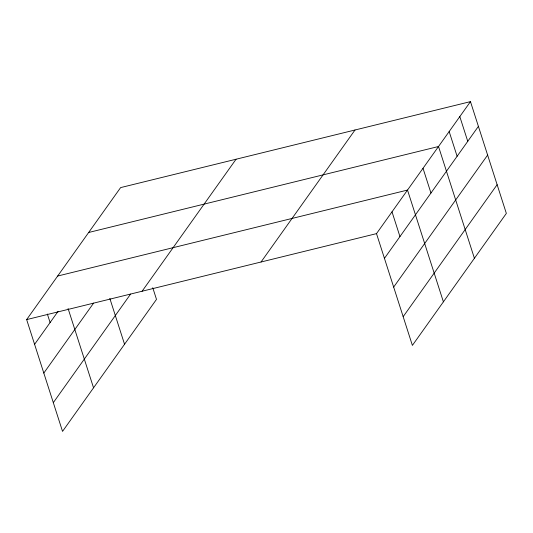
<?xml version="1.0" encoding="UTF-8"?>
<svg xmlns="http://www.w3.org/2000/svg" width="533" height="533" viewBox="0 0 533 533"><rect width="100%" height="100%" fill="white"/><g stroke="black" fill="none" stroke-linecap="round" stroke-linejoin="round"><path stroke-width="0.8" d="M152.758 287.733L156.495 299.373L62.534 431.377L26.65 319.6L120.611 187.603L470.466 101.623L506.35 213.4L412.389 345.397L376.505 233.627L470.466 101.623M34.592 344.338L58.084 311.332M43.813 373.06L93.615 303.097M53.313 402.648L130.605 294.069M142.104 291.225L236.059 159.227M261.05 261.996L355.011 129.999M384.446 258.358L478.407 126.361M393.667 287.087L487.628 155.083M403.168 316.675L497.129 184.678M88.665 232.481L438.519 146.508L474.403 258.278M57.657 276.041L407.512 190.068L443.396 301.838M26.65 319.6L376.505 233.627M459.812 116.587L467.754 141.318M449.166 131.544L457.107 156.282M423.015 168.288L430.957 193.019M392.008 211.848L399.95 236.579M109.825 298.4L124.549 344.258M68.091 308.54L93.541 387.817M47.364 314.05L50.095 322.552"/></g></svg>
